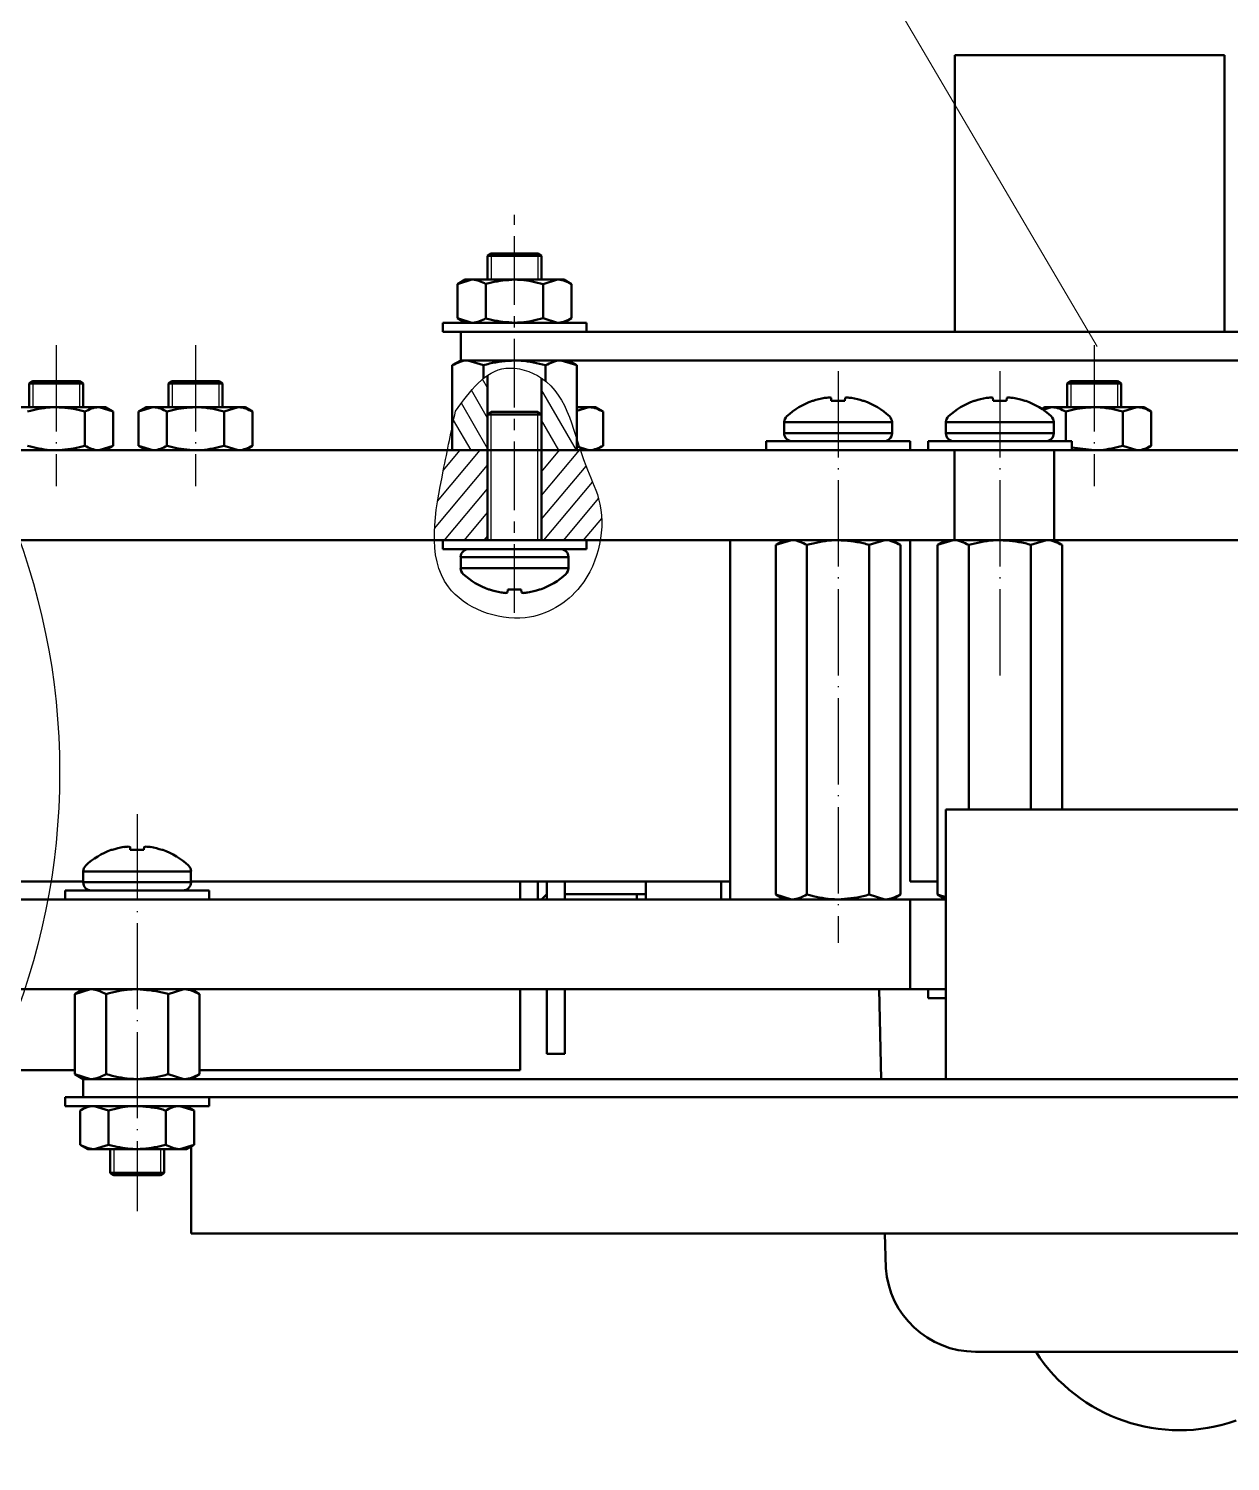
# Model space of a CAD drawing. Header units: inches. Extents: x -1846 to 3013, y 0 to 1997.
# Drawn here: x -577.7 to -477.4, y 164.1 to 283.8 of the extents above; entities that cross this region are included whole.
import ezdxf

# ---------------------------------------------------------------- set-up
doc = ezdxf.new("R2010")
doc.units = ezdxf.units.IN
doc.linetypes.add('ACAD_ISO04W100', pattern=[30, 24, -3, 0, -3])
doc.linetypes.add('CENTER2', pattern=[28.575, 19.05, -3.175, 3.175, -3.175])
doc.layers.get('0').update_dxf_attribs({"color": 2, "lineweight": 0})
for name, color, linetype, lineweight in [('Basic', 7, 'Continuous', 50), ('Center', 1, 'CENTER2', 25), ('Tam', 1, 'ACAD_ISO04W100', 25), ('Thin', 3, 'Continuous', 25)]:
    doc.layers.add(name, color=color, linetype=linetype, lineweight=lineweight)

msp = doc.modelspace()

# ---------------------------------------------------------------- hatches: boundary and pattern name
at = {"layer": 'Thin', "ltscale": 0.3}
h = msp.add_hatch(dxfattribs=at)
h.set_pattern_fill('ANSI31', color=256, scale=0.4, angle=75)
h.set_pattern_definition([(120, (1.6667, 5), (-1.0998523, -0.635), [])])
edge = h.paths.add_edge_path()
edge.add_spline(control_points=[(-539.38, 254.82), (-539.5, 254.74), (-539.62, 254.65), (-539.73, 254.56)], knot_values=[50.446643, 50.446643, 50.446643, 50.446643, 50.891557, 50.891557, 50.891557, 50.891557], degree=3, periodic=0)
edge.add_spline(control_points=[(-539.73, 254.56), (-540.59, 253.86), (-541.33, 252.84), (-542.07, 251.82)], knot_values=[50.891557, 50.891557, 50.891557, 50.891557, 54.226772, 54.226772, 54.226772, 54.226772], degree=3, periodic=0)
edge.add_spline(control_points=[(-542.07, 251.82), (-542.15, 251.39), (-542.24, 250.96), (-542.33, 250.53)], knot_values=[0, 0, 0, 0, 1.349561, 1.349561, 1.349561, 1.349561], degree=3, periodic=0)
edge.add_line((-542.33, 250.53), (-542.33, 248.56))
edge.add_line((-542.33, 248.56), (-539.38, 248.56))
edge.add_line((-539.38, 248.56), (-539.38, 254.82))
edge = h.paths.add_edge_path()
edge.add_spline(control_points=[(-531.94, 249.51), (-532.52, 251.36), (-533.12, 253.19), (-534.54, 254.34)], knot_values=[39.66356, 39.66356, 39.66356, 39.66356, 45.172028, 45.172028, 45.172028, 45.172028], degree=3, periodic=0)
edge.add_spline(control_points=[(-534.54, 254.34), (-534.65, 254.43), (-534.76, 254.51), (-534.88, 254.59)], knot_values=[45.172028, 45.172028, 45.172028, 45.172028, 45.604796, 45.604796, 45.604796, 45.604796], degree=3, periodic=0)
edge.add_line((-534.88, 254.59), (-534.88, 248.56))
edge.add_line((-534.88, 248.56), (-531.94, 248.56))
edge.add_line((-531.94, 248.56), (-531.94, 249.51))
h = msp.add_hatch(dxfattribs=at)
h.set_pattern_fill('ANSI31', color=256, scale=0.4, angle=5)
h.set_pattern_definition([(50, (1.6667, 5), (-0.9728764, 0.8163403), [])])
edge = h.paths.add_edge_path()
edge.add_line((-539.38, 248.56), (-542.73, 248.56))
edge.add_spline(control_points=[(-542.73, 248.56), (-542.85, 248), (-543.34, 245.6), (-543.88, 242.92), (-543.83, 241.06)], knot_values=[3.376613, 3.376613, 3.376613, 3.376613, 5.100631, 10.519226, 10.519226, 10.519226, 10.519226], degree=3, periodic=0)
edge.add_line((-543.83, 241.06), (-539.38, 241.06))
edge.add_line((-539.38, 241.06), (-539.38, 248.56))
edge = h.paths.add_edge_path()
edge.add_spline(control_points=[(-529.86, 242.89), (-529.86, 243.05), (-529.88, 243.21), (-529.9, 243.37)], knot_values=[32.800414, 32.800414, 32.800414, 32.800414, 33.27529, 33.27529, 33.27529, 33.27529], degree=3, periodic=0)
edge.add_spline(control_points=[(-529.9, 243.37), (-529.91, 243.51), (-529.93, 243.66), (-529.96, 243.8)], knot_values=[33.27529, 33.27529, 33.27529, 33.27529, 33.706842, 33.706842, 33.706842, 33.706842], degree=3, periodic=0)
edge.add_spline(control_points=[(-529.96, 243.8), (-529.98, 243.95), (-530.02, 244.11), (-530.05, 244.26)], knot_values=[33.706842, 33.706842, 33.706842, 33.706842, 34.182025, 34.182025, 34.182025, 34.182025], degree=3, periodic=0)
edge.add_spline(control_points=[(-530.05, 244.26), (-530.08, 244.35), (-530.13, 244.56), (-530.2, 244.77), (-530.24, 244.89)], knot_values=[34.182025, 34.182025, 34.182025, 34.182025, 34.456669, 34.841739, 34.841739, 34.841739, 34.841739], degree=3, periodic=0)
edge.add_spline(control_points=[(-530.24, 244.89), (-530.35, 245.21), (-530.48, 245.52), (-530.61, 245.83)], knot_values=[34.841739, 34.841739, 34.841739, 34.841739, 35.876286, 35.876286, 35.876286, 35.876286], degree=3, periodic=0)
edge.add_spline(control_points=[(-530.61, 245.83), (-530.78, 246.22), (-530.95, 246.61), (-531.1, 247.02)], knot_values=[35.876286, 35.876286, 35.876286, 35.876286, 37.143834, 37.143834, 37.143834, 37.143834], degree=3, periodic=0)
edge.add_spline(control_points=[(-531.1, 247.02), (-531.13, 247.11), (-531.28, 247.53), (-531.41, 247.97), (-531.49, 248.33)], knot_values=[37.143834, 37.143834, 37.143834, 37.143834, 37.426077, 38.433115, 38.433115, 38.433115, 38.433115], degree=3, periodic=0)
edge.add_spline(control_points=[(-531.49, 248.33), (-531.51, 248.41), (-531.53, 248.49), (-531.55, 248.56)], knot_values=[38.433115, 38.433115, 38.433115, 38.433115, 38.649825, 38.649825, 38.649825, 38.649825], degree=3, periodic=0)
edge.add_line((-531.55, 248.56), (-534.88, 248.56))
edge.add_line((-534.88, 248.56), (-534.88, 241.06))
edge.add_line((-534.88, 241.06), (-529.97, 241.06))
edge.add_spline(control_points=[(-529.97, 241.06), (-529.94, 241.21), (-529.92, 241.36), (-529.9, 241.51)], knot_values=[31.033763, 31.033763, 31.033763, 31.033763, 31.462315, 31.462315, 31.462315, 31.462315], degree=3, periodic=0)
edge.add_spline(control_points=[(-529.9, 241.51), (-529.89, 241.66), (-529.87, 241.8), (-529.86, 241.95)], knot_values=[31.462315, 31.462315, 31.462315, 31.462315, 31.893632, 31.893632, 31.893632, 31.893632], degree=3, periodic=0)
edge.add_spline(control_points=[(-529.86, 241.95), (-529.85, 242.12), (-529.85, 242.28), (-529.85, 242.44)], knot_values=[31.893632, 31.893632, 31.893632, 31.893632, 32.368735, 32.368735, 32.368735, 32.368735], degree=3, periodic=0)
edge.add_spline(control_points=[(-529.85, 242.44), (-529.85, 242.59), (-529.85, 242.74), (-529.86, 242.89)], knot_values=[32.368735, 32.368735, 32.368735, 32.368735, 32.800414, 32.800414, 32.800414, 32.800414], degree=3, periodic=0)

# ---------------------------------------------------------------- linework, layer by layer
msp.add_line((-488.51, 257.24), (-554.36, 369.11))
at = {"layer": 'Basic'}
for p, q in [((-500.38, 281.56), (-500.38, 258.46)), ((-500.38, 281.56), (-477.88, 281.56)), ((-477.88, 281.56), (-477.88, 258.46)), ((-539.38, 264.79), (-539.08, 264.99)), ((-539.38, 264.79), (-539.38, 262.81)), ((-539.38, 264.79), (-534.88, 264.79)), ((-535.18, 264.99), (-539.08, 264.99)), ((-534.88, 264.79), (-535.18, 264.99)), ((-534.88, 264.79), (-534.88, 262.81)), ((-541.26, 262.81), (-541.9, 262.44)), ((-541.9, 262.44), (-540.71, 262.81)), ((-541.9, 262.44), (-541.9, 259.58)), ((-541.26, 262.81), (-540.71, 262.81)), ((-540.71, 262.81), (-537.13, 262.81)), ((-539.52, 262.44), (-539.52, 259.58)), ((-537.13, 262.81), (-533.56, 262.81)), ((-534.75, 262.44), (-533.56, 262.81)), ((-534.75, 262.44), (-534.75, 259.58)), ((-533.56, 262.81), (-533.01, 262.81)), ((-532.37, 262.44), (-533.01, 262.81)), ((-532.37, 262.44), (-532.37, 259.58)), ((-541.9, 259.58), (-541.26, 259.21)), ((-541.9, 259.58), (-540.71, 259.21)), ((-534.75, 259.58), (-533.56, 259.21)), ((-533.01, 259.21), (-532.37, 259.58)), ((-543.13, 259.21), (-543.13, 258.46)), ((-543.13, 259.21), (-531.13, 259.21)), ((-543.13, 258.46), (-541.63, 258.46)), ((-541.63, 258.46), (-541.63, 256.06)), ((-541.63, 258.46), (-541.1, 258.46)), ((-541.1, 258.46), (-533.17, 258.46)), ((-533.17, 258.46), (-430.1, 258.46)), ((-531.13, 258.46), (-531.13, 259.21)), ((-541.63, 256.06), (-542.33, 255.66)), ((-541.63, 256.06), (-421.63, 256.06)), ((-539.73, 255.66), (-541.03, 256.06)), ((-531.94, 255.66), (-533.24, 256.06)), ((-531.94, 255.66), (-532.63, 256.06)), ((-542.33, 255.66), (-542.33, 248.56)), ((-539.73, 255.66), (-539.73, 254.56)), ((-539.38, 241.06), (-539.38, 254.82)), ((-534.54, 255.66), (-534.54, 254.34)), ((-531.94, 255.66), (-531.94, 248.56)), ((-577.63, 254.14), (-577.33, 254.34)), ((-577.63, 254.14), (-577.63, 252.16)), ((-577.63, 254.14), (-573.13, 254.14)), ((-573.43, 254.34), (-577.33, 254.34)), ((-573.13, 254.14), (-573.43, 254.34)), ((-573.13, 254.14), (-573.13, 252.16)), ((-566.01, 254.14), (-565.71, 254.34)), ((-566.01, 254.14), (-566.01, 252.16)), ((-566.01, 254.14), (-561.51, 254.14)), ((-561.81, 254.34), (-565.71, 254.34)), ((-561.51, 254.14), (-561.81, 254.34)), ((-561.51, 254.14), (-561.51, 252.16)), ((-534.88, 254.59), (-534.88, 241.06)), ((-491.01, 254.14), (-490.71, 254.34)), ((-491.01, 254.14), (-491.01, 252.16)), ((-491.01, 254.14), (-486.51, 254.14)), ((-486.81, 254.34), (-490.71, 254.34)), ((-486.51, 254.14), (-486.81, 254.34)), ((-486.51, 254.14), (-486.51, 252.16)), ((-512.28, 252.69), (-512.21, 252.69)), ((-510.72, 252.94), (-510.7, 252.69)), ((-510.7, 252.69), (-509.57, 252.69)), ((-509.57, 252.69), (-509.55, 252.94)), ((-508.06, 252.69), (-507.99, 252.69)), ((-498.78, 252.69), (-498.71, 252.69)), ((-497.22, 252.94), (-497.2, 252.69)), ((-497.2, 252.69), (-496.07, 252.69)), ((-496.07, 252.69), (-496.05, 252.94)), ((-494.56, 252.69), (-494.49, 252.69)), ((-575.38, 252.16), (-578.96, 252.16)), ((-575.38, 252.16), (-571.81, 252.16)), ((-573, 248.93), (-573, 251.79)), ((-570.62, 251.79), (-571.81, 252.16)), ((-571.81, 252.16), (-571.26, 252.16)), ((-570.62, 251.79), (-571.26, 252.16)), ((-570.62, 248.93), (-570.62, 251.79)), ((-567.88, 252.16), (-568.52, 251.79)), ((-568.52, 251.79), (-567.33, 252.16)), ((-568.52, 251.79), (-568.52, 248.93)), ((-567.88, 252.16), (-567.33, 252.16)), ((-567.33, 252.16), (-563.76, 252.16)), ((-566.14, 251.79), (-566.14, 248.93)), ((-563.76, 252.16), (-560.19, 252.16)), ((-561.38, 251.79), (-560.19, 252.16)), ((-561.38, 251.79), (-561.38, 248.93)), ((-560.19, 252.16), (-559.63, 252.16)), ((-559, 251.79), (-559.63, 252.16)), ((-559, 251.79), (-559, 248.93)), ((-539.38, 251.56), (-539.08, 251.76)), ((-539.38, 251.56), (-534.88, 251.56)), ((-535.18, 251.76), (-539.08, 251.76)), ((-534.88, 251.56), (-535.18, 251.76)), ((-531.94, 251.85), (-530.94, 252.16)), ((-531.94, 252.16), (-530.94, 252.16)), ((-530.94, 252.16), (-530.38, 252.16)), ((-529.75, 251.79), (-530.38, 252.16)), ((-529.75, 251.79), (-529.75, 248.93)), ((-492.88, 252.16), (-493.14, 252.01)), ((-493.04, 251.94), (-492.33, 252.16)), ((-492.88, 252.16), (-492.33, 252.16)), ((-492.33, 252.16), (-488.76, 252.16)), ((-491.14, 251.79), (-491.14, 249.31)), ((-488.76, 252.16), (-485.19, 252.16)), ((-486.38, 251.79), (-485.19, 252.16)), ((-486.38, 251.79), (-486.38, 248.93)), ((-485.19, 252.16), (-484.63, 252.16)), ((-484, 251.79), (-484.63, 252.16)), ((-484, 251.79), (-484, 248.93)), ((-514.63, 250.9), (-514.63, 249.99)), ((-514.63, 250.9), (-505.63, 250.9)), ((-505.63, 249.99), (-505.63, 250.9)), ((-501.13, 250.9), (-501.13, 249.99)), ((-501.13, 250.9), (-492.13, 250.9)), ((-492.13, 249.99), (-492.13, 250.9)), ((-570.62, 248.93), (-571.81, 248.56)), ((-571.26, 248.56), (-570.62, 248.93)), ((-568.52, 248.93), (-567.88, 248.56)), ((-568.52, 248.93), (-567.33, 248.56)), ((-561.38, 248.93), (-560.19, 248.56)), ((-559.63, 248.56), (-559, 248.93)), ((-531.94, 248.87), (-530.94, 248.56)), ((-530.38, 248.56), (-529.75, 248.93)), ((-516.13, 249.31), (-516.13, 248.56)), ((-516.13, 249.31), (-504.13, 249.31)), ((-514.63, 249.99), (-505.63, 249.99)), ((-504.13, 248.56), (-504.13, 249.31)), ((-502.63, 249.31), (-502.63, 248.56)), ((-502.63, 249.31), (-490.63, 249.31)), ((-501.13, 249.99), (-492.13, 249.99)), ((-490.63, 248.56), (-490.63, 249.31)), ((-486.38, 248.93), (-485.19, 248.56)), ((-484.63, 248.56), (-484, 248.93)), ((-500.41, 248.56), (-602.46, 248.56)), ((-577.14, 248.57), (-577.16, 248.56)), ((-500.41, 241.06), (-500.41, 248.56)), ((-500.41, 248.56), (-492.09, 248.56)), ((-492.09, 248.56), (-492.09, 241.06)), ((-492.09, 248.56), (-471.18, 248.56)), ((-490.63, 248.8), (-488.76, 248.56)), ((-486.57, 248.56), (-486.51, 248.6)), ((-500.41, 241.06), (-602.46, 241.06)), ((-529.8, 241.06), (-544.47, 241.06)), ((-543.13, 241.06), (-543.13, 240.31)), ((-529.63, 241.06), (-537.13, 241.06)), ((-531.13, 240.31), (-531.13, 241.06)), ((-519.13, 241.06), (-519.13, 212.56)), ((-514.63, 241.06), (-515.33, 240.66)), ((-515.33, 240.66), (-514.03, 241.06)), ((-515.33, 211.47), (-515.33, 240.66)), ((-512.73, 211.47), (-512.73, 240.66)), ((-507.54, 240.66), (-506.24, 241.06)), ((-507.54, 211.47), (-507.54, 240.66)), ((-504.94, 240.66), (-505.63, 241.06)), ((-504.94, 211.47), (-504.94, 240.66)), ((-504.13, 241.06), (-504.13, 212.56)), ((-501.13, 241.06), (-501.83, 240.66)), ((-501.83, 240.66), (-500.53, 241.06)), ((-501.83, 211.47), (-501.83, 240.66)), ((-492.09, 241.06), (-500.41, 241.06)), ((-499.23, 218.56), (-499.23, 240.66)), ((-494.04, 240.66), (-492.74, 241.06)), ((-494.04, 218.56), (-494.04, 240.66)), ((-491.44, 240.66), (-492.13, 241.06)), ((-492.09, 241.06), (-471.18, 241.06)), ((-491.44, 218.56), (-491.44, 240.66)), ((-531.13, 240.31), (-543.13, 240.31)), ((-541.63, 239.64), (-541.63, 238.73)), ((-532.63, 239.64), (-541.63, 239.64)), ((-532.63, 238.73), (-532.63, 239.64)), ((-532.63, 238.73), (-541.63, 238.73)), ((-539.21, 236.94), (-539.28, 236.94)), ((-537.7, 236.94), (-537.72, 236.69)), ((-536.57, 236.94), (-537.7, 236.94)), ((-536.55, 236.69), (-536.57, 236.94)), ((-534.99, 236.94), (-535.06, 236.94)), ((-501.13, 218.56), (-501.13, 196.06)), ((-501.13, 218.56), (-462.13, 218.56)), ((-569.22, 215.44), (-569.2, 215.19)), ((-568.07, 215.19), (-568.05, 215.44)), ((-570.79, 215.19), (-570.71, 215.19)), ((-569.2, 215.19), (-568.07, 215.19)), ((-566.56, 215.19), (-566.49, 215.19)), ((-573.14, 213.4), (-573.14, 212.49)), ((-573.14, 213.4), (-564.14, 213.4)), ((-564.14, 212.49), (-564.14, 213.4)), ((-579.13, 212.56), (-573.13, 212.56)), ((-574.63, 211.81), (-574.63, 211.06)), ((-574.63, 211.81), (-573.8, 211.81)), ((-573.8, 211.81), (-562.63, 211.81)), ((-573.14, 212.49), (-564.14, 212.49)), ((-564.13, 212.56), (-519.13, 212.56)), ((-562.63, 211.06), (-562.63, 211.81)), ((-536.68, 211.06), (-536.68, 212.56)), ((-535.18, 211.06), (-535.18, 212.56)), ((-534.43, 212.56), (-534.43, 211.06)), ((-532.93, 212.56), (-532.93, 211.06)), ((-526.18, 212.56), (-526.18, 211.06)), ((-519.88, 212.56), (-519.88, 211.06)), ((-519.13, 212.56), (-519.13, 211.06)), ((-504.13, 212.56), (-501.83, 212.56)), ((-579.13, 211.06), (-571.63, 211.06)), ((-571.63, 211.06), (-504.13, 211.06)), ((-534.88, 211.06), (-534.43, 211.51)), ((-532.93, 211.51), (-526.18, 211.51)), ((-526.93, 211.51), (-526.93, 211.06)), ((-515.33, 211.47), (-514.63, 211.06)), ((-515.33, 211.47), (-514.03, 211.06)), ((-507.54, 211.47), (-506.24, 211.06)), ((-505.63, 211.06), (-504.94, 211.47)), ((-504.13, 203.56), (-504.13, 211.06)), ((-501.13, 211.06), (-504.13, 211.06)), ((-501.83, 211.47), (-501.13, 211.06)), ((-501.83, 211.47), (-501.13, 211.25)), ((-571.63, 203.56), (-579.13, 203.56)), ((-573.13, 203.56), (-573.83, 203.16)), ((-573.83, 203.16), (-572.53, 203.56)), ((-571.63, 203.56), (-504.13, 203.56)), ((-566.04, 203.16), (-564.74, 203.56)), ((-563.44, 203.16), (-564.13, 203.56)), ((-536.68, 196.81), (-536.68, 203.56)), ((-534.43, 203.56), (-534.43, 198.16)), ((-532.93, 203.56), (-532.93, 198.16)), ((-506.72, 203.56), (-506.53, 196.06)), ((-501.13, 203.56), (-504.13, 203.56)), ((-502.63, 203.56), (-502.63, 202.81)), ((-573.83, 196.47), (-573.83, 203.16)), ((-571.23, 196.47), (-571.23, 203.16)), ((-566.04, 196.47), (-566.04, 203.16)), ((-563.44, 196.47), (-563.44, 203.16)), ((-501.13, 202.81), (-502.63, 202.81)), ((-534.43, 198.16), (-532.93, 198.16)), ((-582.13, 196.81), (-573.83, 196.81)), ((-573.83, 196.47), (-573.13, 196.06)), ((-573.83, 196.47), (-572.53, 196.06)), ((-566.04, 196.47), (-564.74, 196.06)), ((-564.13, 196.06), (-563.44, 196.47)), ((-563.44, 196.81), (-536.68, 196.81)), ((-573.13, 196.06), (-573.13, 194.56)), ((-573.13, 196.06), (-394.63, 196.06)), ((-574.63, 194.56), (-574.63, 193.81)), ((-573.13, 194.56), (-574.63, 194.56)), ((-563.61, 193.81), (-574.63, 193.81)), ((-572.76, 193.81), (-573.4, 193.44)), ((-573.13, 194.56), (-572.6, 194.56)), ((-564.67, 194.56), (-572.6, 194.56)), ((-571.02, 193.44), (-572.21, 193.81)), ((-563.87, 193.44), (-565.06, 193.81)), ((-564.67, 194.56), (-398.6, 194.56)), ((-563.87, 193.44), (-564.51, 193.81)), ((-562.63, 193.81), (-563.61, 193.81)), ((-562.63, 193.81), (-562.63, 194.56)), ((-573.4, 190.58), (-573.4, 193.44)), ((-571.02, 190.58), (-571.02, 193.44)), ((-566.25, 190.58), (-566.25, 193.44)), ((-563.87, 190.58), (-563.87, 193.44)), ((-573.4, 190.58), (-572.76, 190.21)), ((-572.21, 190.21), (-572.76, 190.21)), ((-571.02, 190.58), (-572.21, 190.21)), ((-568.63, 190.21), (-572.21, 190.21)), ((-570.88, 188.24), (-570.88, 190.21)), ((-565.06, 190.21), (-568.63, 190.21)), ((-566.38, 188.24), (-566.38, 190.21)), ((-563.87, 190.58), (-565.06, 190.21)), ((-564.51, 190.21), (-565.06, 190.21)), ((-564.51, 190.21), (-563.87, 190.58)), ((-564.13, 183.16), (-564.13, 190.43)), ((-566.38, 188.24), (-570.88, 188.24)), ((-570.88, 188.24), (-570.58, 188.04)), ((-570.58, 188.04), (-566.68, 188.04)), ((-566.38, 188.24), (-566.68, 188.04)), ((-399.13, 183.16), (-564.13, 183.16)), ((-506.22, 183.16), (-506.15, 180.28)), ((-464.6, 173.3), (-498.67, 173.3))]:
    msp.add_line(p, q, dxfattribs=at)
for centre, radius, start, end in [((-510.13, 246.73), 6.34, 109.825, 132.4927), ((-510.14, 246.68), 6.36, 100.1662, 109.027), ((-510.51, 247.61), 5.37, 93.964, 97.9842), ((-511.06, 251.92), 1.07, 71.7311, 80.5485), ((-509.21, 251.92), 1.07, 99.4515, 108.2689), ((-509.76, 247.61), 5.37, 82.0158, 86.036), ((-510.13, 246.68), 6.36, 70.973, 79.8338), ((-510.13, 246.73), 6.34, 47.5073, 70.175), ((-496.63, 246.73), 6.34, 109.825, 132.4927), ((-496.64, 246.68), 6.36, 100.1662, 109.027), ((-497.01, 247.61), 5.37, 93.964, 97.9842), ((-497.56, 251.92), 1.07, 71.7311, 80.5485), ((-495.71, 251.92), 1.07, 99.4515, 108.2689), ((-496.26, 247.61), 5.37, 82.0158, 86.036), ((-496.63, 246.68), 6.36, 70.973, 79.8338), ((-496.63, 246.73), 6.34, 47.5073, 70.175), ((-513.96, 250.9), 0.675, 132.4927, 180), ((-506.31, 250.9), 0.675, 0, 47.5073), ((-500.46, 250.9), 0.675, 132.4927, 180), ((-492.81, 250.9), 0.675, 0, 47.5073), ((-513.96, 249.99), 0.675, 180, 270), ((-506.31, 249.99), 0.675, 270, 0), ((-500.46, 249.99), 0.675, 180, 270), ((-492.81, 249.99), 0.675, 270, 0), ((-540.96, 239.64), 0.675, 90, 180), ((-533.31, 239.64), 0.675, 0, 90), ((-540.96, 238.73), 0.675, 180, 227.5073), ((-537.13, 242.9), 6.34, 227.5073, 250.175), ((-537.13, 242.9), 6.34, 289.825, 312.4927), ((-533.31, 238.73), 0.675, 312.4927, 0), ((-537.14, 242.95), 6.36, 250.973, 259.8338), ((-537.13, 242.95), 6.36, 280.1662, 289.027), ((-537.51, 242.01), 5.37, 262.0158, 266.036), ((-538.06, 237.7), 1.07, 279.4515, 288.2689), ((-536.21, 237.7), 1.07, 251.7311, 260.5485), ((-536.76, 242.01), 5.37, 273.964, 277.9842), ((-568.64, 209.18), 6.36, 100.1662, 109.027), ((-569.01, 210.11), 5.37, 93.964, 97.9842), ((-569.56, 214.42), 1.07, 71.7311, 80.5485), ((-567.71, 214.42), 1.07, 99.4515, 108.2689), ((-568.26, 210.11), 5.37, 82.0158, 86.036), ((-568.63, 209.18), 6.36, 70.973, 79.8338), ((-568.64, 209.23), 6.34, 109.825, 132.4927), ((-568.64, 209.23), 6.34, 47.5073, 70.175), ((-572.46, 213.4), 0.675, 132.4927, 180), ((-564.81, 213.4), 0.675, 0, 47.5073), ((-572.46, 212.49), 0.675, 180, 270), ((-564.81, 212.49), 0.675, 270, 0), ((-498.67, 180.8), 7.5, 184, 270), ((-481.63, 180.99), 14.25, 212.6369, 289.3348)]:
    msp.add_arc(centre, radius, start, end, dxfattribs=at)
for points, knots in [([(-540.71, 262.81), (-540.68, 262.81), (-540.28, 262.81), (-539.88, 262.62), (-539.52, 262.44)], [0, 0, 0, 0, 0.0701503, 1, 1, 1, 1]), ([(-539.52, 262.44), (-539.37, 262.49), (-538.59, 262.71), (-537.78, 262.77), (-537.13, 262.81)], [0, 0, 0, 0, 0.194876, 1, 1, 1, 1]), ([(-537.13, 262.81), (-536.96, 262.81), (-536.15, 262.79), (-535.37, 262.6), (-534.75, 262.44)], [0, 0, 0, 0, 0.219209, 1, 1, 1, 1]), ([(-533.56, 262.81), (-533.53, 262.81), (-533.13, 262.81), (-532.74, 262.62), (-532.37, 262.44)], [0, 0, 0, 0, 0.0701503, 1, 1, 1, 1]), ([(-540.71, 259.21), (-540.68, 259.21), (-540.28, 259.22), (-539.88, 259.41), (-539.52, 259.58)], [0, 0, 0, 0, 0.0701503, 1, 1, 1, 1]), ([(-539.52, 259.58), (-539.37, 259.54), (-538.59, 259.32), (-537.78, 259.26), (-537.13, 259.21)], [0, 0, 0, 0, 0.194876, 1, 1, 1, 1]), ([(-537.13, 259.21), (-536.96, 259.22), (-536.15, 259.23), (-535.37, 259.43), (-534.75, 259.58)], [0, 0, 0, 0, 0.219209, 1, 1, 1, 1]), ([(-533.56, 259.21), (-533.53, 259.21), (-533.13, 259.22), (-532.74, 259.41), (-532.37, 259.58)], [0, 0, 0, 0, 0.0701503, 1, 1, 1, 1]), ([(-541.03, 256.06), (-541.06, 256.06), (-541.5, 256.06), (-541.93, 255.85), (-542.33, 255.66)], [0, 0, 0, 0, 0.07016, 1, 1, 1, 1]), ([(-537.13, 256.06), (-537.84, 256.01), (-538.72, 255.95), (-539.57, 255.71), (-539.73, 255.66)], [0, 0, 0, 0, 0.804908, 1, 1, 1, 1]), ([(-534.54, 255.66), (-535.21, 255.83), (-536.06, 256.04), (-536.94, 256.06), (-537.13, 256.06)], [0, 0, 0, 0, 0.780622, 1, 1, 1, 1]), ([(-533.24, 256.06), (-533.27, 256.06), (-533.71, 256.06), (-534.14, 255.85), (-534.54, 255.66)], [0, 0, 0, 0, 0.07016, 1, 1, 1, 1]), ([(-575.38, 252.16), (-575.56, 252.16), (-576.37, 252.14), (-577.15, 251.95), (-577.77, 251.79)], [0, 0, 0, 0, 0.219209, 1, 1, 1, 1]), ([(-573, 251.79), (-573.15, 251.84), (-573.93, 252.06), (-574.74, 252.12), (-575.38, 252.16)], [0, 0, 0, 0, 0.194876, 1, 1, 1, 1]), ([(-571.81, 252.16), (-571.84, 252.16), (-572.24, 252.16), (-572.64, 251.97), (-573, 251.79)], [0, 0, 0, 0, 0.0701503, 1, 1, 1, 1]), ([(-567.33, 252.16), (-567.3, 252.16), (-566.9, 252.16), (-566.51, 251.97), (-566.14, 251.79)], [0, 0, 0, 0, 0.0701503, 1, 1, 1, 1]), ([(-566.14, 251.79), (-565.99, 251.84), (-565.21, 252.06), (-564.41, 252.12), (-563.76, 252.16)], [0, 0, 0, 0, 0.194876, 1, 1, 1, 1]), ([(-563.76, 252.16), (-563.58, 252.16), (-562.78, 252.14), (-561.99, 251.95), (-561.38, 251.79)], [0, 0, 0, 0, 0.219209, 1, 1, 1, 1]), ([(-560.19, 252.16), (-560.16, 252.16), (-559.76, 252.16), (-559.36, 251.97), (-559, 251.79)], [0, 0, 0, 0, 0.0701503, 1, 1, 1, 1]), ([(-530.94, 252.16), (-530.91, 252.16), (-530.51, 252.16), (-530.11, 251.97), (-529.75, 251.79)], [0, 0, 0, 0, 0.07015, 1, 1, 1, 1]), ([(-492.33, 252.16), (-492.3, 252.16), (-491.9, 252.16), (-491.51, 251.97), (-491.14, 251.79)], [0, 0, 0, 0, 0.07015, 1, 1, 1, 1]), ([(-491.14, 251.79), (-490.99, 251.84), (-490.21, 252.06), (-489.41, 252.12), (-488.76, 252.16)], [0, 0, 0, 0, 0.194876, 1, 1, 1, 1]), ([(-488.76, 252.16), (-488.58, 252.16), (-487.78, 252.14), (-486.99, 251.95), (-486.38, 251.79)], [0, 0, 0, 0, 0.2192088, 1, 1, 1, 1]), ([(-485.19, 252.16), (-485.16, 252.16), (-484.76, 252.16), (-484.36, 251.97), (-484, 251.79)], [0, 0, 0, 0, 0.07015, 1, 1, 1, 1]), ([(-575.38, 248.56), (-575.56, 248.57), (-576.37, 248.58), (-577.15, 248.78), (-577.77, 248.93)], [0, 0, 0, 0, 0.219209, 1, 1, 1, 1]), ([(-573, 248.93), (-573.15, 248.89), (-573.93, 248.67), (-574.74, 248.61), (-575.38, 248.56)], [0, 0, 0, 0, 0.194876, 1, 1, 1, 1]), ([(-571.81, 248.56), (-571.84, 248.56), (-572.24, 248.57), (-572.64, 248.76), (-573, 248.93)], [0, 0, 0, 0, 0.07015, 1, 1, 1, 1]), ([(-567.33, 248.56), (-567.3, 248.56), (-566.9, 248.57), (-566.51, 248.76), (-566.14, 248.93)], [0, 0, 0, 0, 0.0701503, 1, 1, 1, 1]), ([(-566.14, 248.93), (-565.99, 248.89), (-565.21, 248.67), (-564.41, 248.61), (-563.76, 248.56)], [0, 0, 0, 0, 0.194876, 1, 1, 1, 1]), ([(-563.76, 248.56), (-563.58, 248.57), (-562.78, 248.58), (-561.99, 248.78), (-561.38, 248.93)], [0, 0, 0, 0, 0.219209, 1, 1, 1, 1]), ([(-560.19, 248.56), (-560.16, 248.56), (-559.76, 248.57), (-559.36, 248.76), (-559, 248.93)], [0, 0, 0, 0, 0.0701503, 1, 1, 1, 1]), ([(-530.94, 248.56), (-530.91, 248.56), (-530.51, 248.57), (-530.11, 248.76), (-529.75, 248.93)], [0, 0, 0, 0, 0.07015, 1, 1, 1, 1]), ([(-488.76, 248.56), (-488.58, 248.57), (-487.78, 248.58), (-486.99, 248.78), (-486.38, 248.93)], [0, 0, 0, 0, 0.2192088, 1, 1, 1, 1]), ([(-485.19, 248.56), (-485.16, 248.56), (-484.76, 248.57), (-484.36, 248.76), (-484, 248.93)], [0, 0, 0, 0, 0.07015, 1, 1, 1, 1]), ([(-514.03, 241.06), (-514, 241.06), (-513.56, 241.06), (-513.13, 240.85), (-512.73, 240.66)], [0, 0, 0, 0, 0.07016, 1, 1, 1, 1]), ([(-512.73, 240.66), (-512.06, 240.83), (-511.21, 241.04), (-510.33, 241.06), (-510.13, 241.06)], [0, 0, 0, 0, 0.780622, 1, 1, 1, 1]), ([(-510.13, 241.06), (-509.43, 241.01), (-508.55, 240.95), (-507.7, 240.71), (-507.54, 240.66)], [0, 0, 0, 0, 0.8049075, 1, 1, 1, 1]), ([(-506.24, 241.06), (-506.21, 241.06), (-505.77, 241.06), (-505.34, 240.85), (-504.94, 240.66)], [0, 0, 0, 0, 0.0701596, 1, 1, 1, 1]), ([(-500.53, 241.06), (-500.5, 241.06), (-500.06, 241.06), (-499.63, 240.85), (-499.23, 240.66)], [0, 0, 0, 0, 0.07016, 1, 1, 1, 1]), ([(-499.23, 240.66), (-498.56, 240.83), (-497.71, 241.04), (-496.83, 241.06), (-496.63, 241.06)], [0, 0, 0, 0, 0.780622, 1, 1, 1, 1]), ([(-496.63, 241.06), (-495.93, 241.01), (-495.05, 240.95), (-494.2, 240.71), (-494.04, 240.66)], [0, 0, 0, 0, 0.8049075, 1, 1, 1, 1]), ([(-492.74, 241.06), (-492.71, 241.06), (-492.27, 241.06), (-491.84, 240.85), (-491.44, 240.66)], [0, 0, 0, 0, 0.0701596, 1, 1, 1, 1]), ([(-514.03, 211.06), (-514, 211.06), (-513.56, 211.07), (-513.13, 211.27), (-512.73, 211.47)], [0, 0, 0, 0, 0.07016, 1, 1, 1, 1]), ([(-512.73, 211.47), (-512.06, 211.3), (-511.21, 211.09), (-510.33, 211.07), (-510.13, 211.06)], [0, 0, 0, 0, 0.780622, 1, 1, 1, 1]), ([(-510.13, 211.06), (-509.43, 211.12), (-508.55, 211.18), (-507.7, 211.42), (-507.54, 211.47)], [0, 0, 0, 0, 0.8049075, 1, 1, 1, 1]), ([(-506.24, 211.06), (-506.21, 211.06), (-505.77, 211.07), (-505.34, 211.27), (-504.94, 211.47)], [0, 0, 0, 0, 0.07016, 1, 1, 1, 1]), ([(-572.53, 203.56), (-572.5, 203.56), (-572.06, 203.56), (-571.63, 203.35), (-571.23, 203.16)], [0, 0, 0, 0, 0.07016, 1, 1, 1, 1]), ([(-571.23, 203.16), (-570.56, 203.33), (-569.71, 203.54), (-568.83, 203.56), (-568.63, 203.56)], [0, 0, 0, 0, 0.780622, 1, 1, 1, 1]), ([(-568.63, 203.56), (-567.93, 203.51), (-567.05, 203.45), (-566.2, 203.21), (-566.04, 203.16)], [0, 0, 0, 0, 0.804908, 1, 1, 1, 1]), ([(-564.74, 203.56), (-564.71, 203.56), (-564.27, 203.56), (-563.84, 203.35), (-563.44, 203.16)], [0, 0, 0, 0, 0.07016, 1, 1, 1, 1]), ([(-572.53, 196.06), (-572.5, 196.06), (-572.06, 196.07), (-571.63, 196.27), (-571.23, 196.47)], [0, 0, 0, 0, 0.07016, 1, 1, 1, 1]), ([(-571.23, 196.47), (-570.56, 196.3), (-569.71, 196.09), (-568.83, 196.07), (-568.63, 196.06)], [0, 0, 0, 0, 0.780622, 1, 1, 1, 1]), ([(-568.63, 196.06), (-567.93, 196.12), (-567.05, 196.18), (-566.2, 196.42), (-566.04, 196.47)], [0, 0, 0, 0, 0.804908, 1, 1, 1, 1]), ([(-564.74, 196.06), (-564.71, 196.06), (-564.27, 196.07), (-563.84, 196.27), (-563.44, 196.47)], [0, 0, 0, 0, 0.07016, 1, 1, 1, 1]), ([(-572.21, 193.81), (-572.24, 193.81), (-572.64, 193.81), (-573.03, 193.62), (-573.4, 193.44)], [0, 0, 0, 0, 0.0701503, 1, 1, 1, 1]), ([(-568.63, 193.81), (-568.81, 193.81), (-569.62, 193.79), (-570.4, 193.6), (-571.02, 193.44)], [0, 0, 0, 0, 0.219209, 1, 1, 1, 1]), ([(-566.25, 193.44), (-566.4, 193.49), (-567.18, 193.71), (-567.99, 193.77), (-568.63, 193.81)], [0, 0, 0, 0, 0.194876, 1, 1, 1, 1]), ([(-565.06, 193.81), (-565.09, 193.81), (-565.49, 193.81), (-565.89, 193.62), (-566.25, 193.44)], [0, 0, 0, 0, 0.0701503, 1, 1, 1, 1]), ([(-572.21, 190.21), (-572.24, 190.21), (-572.64, 190.22), (-573.03, 190.41), (-573.4, 190.58)], [0, 0, 0, 0, 0.0701503, 1, 1, 1, 1]), ([(-568.63, 190.21), (-568.81, 190.22), (-569.62, 190.23), (-570.4, 190.43), (-571.02, 190.58)], [0, 0, 0, 0, 0.219209, 1, 1, 1, 1]), ([(-566.25, 190.58), (-566.4, 190.54), (-567.18, 190.32), (-567.99, 190.26), (-568.63, 190.21)], [0, 0, 0, 0, 0.194876, 1, 1, 1, 1]), ([(-565.06, 190.21), (-565.09, 190.21), (-565.49, 190.22), (-565.89, 190.41), (-566.25, 190.58)], [0, 0, 0, 0, 0.0701503, 1, 1, 1, 1])]:
    msp.add_open_spline(points, degree=3, knots=knots, dxfattribs=at)
at = {"layer": 'Center', "ltscale": 0.3}
msp.add_line((-537.13, 235), (-537.13, 268.22), dxfattribs=at)
at = {"layer": 'Tam', "ltscale": 0.3}
for p, q in [((-575.38, 257.34), (-575.38, 245.56)), ((-563.76, 257.34), (-563.76, 245.56)), ((-488.76, 257.34), (-488.76, 245.56)), ((-510.13, 255.17), (-510.13, 207.45)), ((-496.63, 255.17), (-496.63, 229.3)), ((-568.63, 218.19), (-568.63, 185.04))]:
    msp.add_line(p, q, dxfattribs=at)
at = {"layer": 'Thin', "ltscale": 0.3}
for p, q in [((-539.08, 264.99), (-539.08, 262.81)), ((-535.18, 264.99), (-535.18, 262.81)), ((-577.33, 254.34), (-577.33, 252.16)), ((-573.43, 254.34), (-573.43, 252.16)), ((-565.71, 254.34), (-565.71, 252.16)), ((-561.81, 254.34), (-561.81, 252.16)), ((-490.71, 254.34), (-490.71, 252.16)), ((-486.81, 254.34), (-486.81, 252.16))]:
    msp.add_line(p, q, dxfattribs=at)
at = {"layer": 'Thin'}
for p, q in [((-539.08, 241.06), (-539.08, 251.76)), ((-535.18, 241.06), (-535.18, 251.76)), ((-570.58, 190.21), (-570.58, 188.04)), ((-566.68, 190.21), (-566.68, 188.04))]:
    msp.add_line(p, q, dxfattribs=at)
msp.add_circle((-632.64, 221.68), 57.54, dxfattribs=at)
msp.add_spline([(-542.07, 251.82), (-543.09, 246.82), (-542.65, 237.16), (-536.24, 234.58), (-531.65, 237.19), (-530.12, 244.52), (-531.2, 247.29), (-534.88, 254.59), (-537.87, 255.41), (-542.07, 251.82)], degree=3, dxfattribs=at)

doc.saveas('drawing.dxf')
